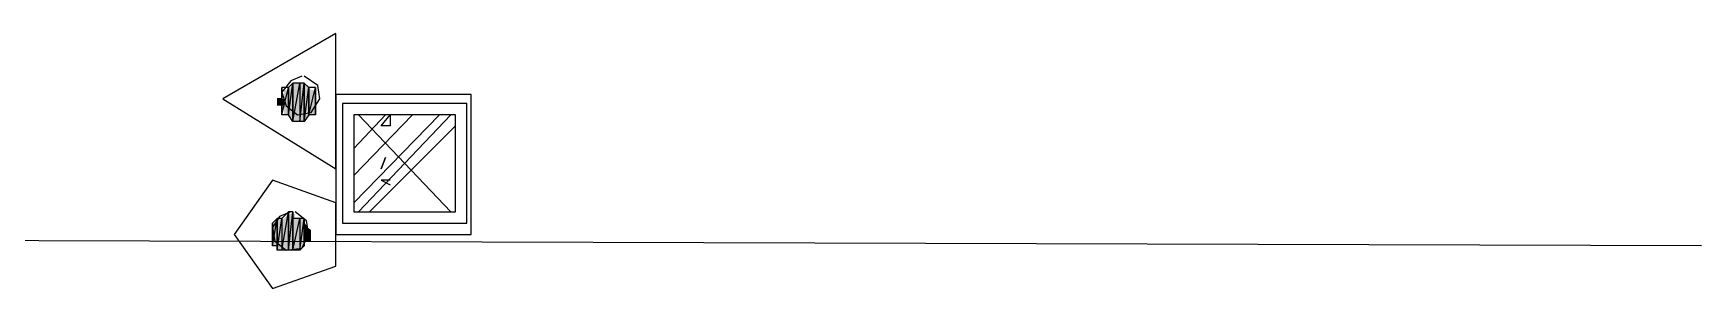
# Model space of a CAD drawing. Header units: millimetres. Extents: x 5 to 415, y 48 to 251.
# Drawn here: x 312.46 to 325.49, y 164.43 to 166.42 of the extents above; entities that cross this region are included whole.
import ezdxf

# ---------------------------------------------------------------- set-up
doc = ezdxf.new("R2010")
doc.units = ezdxf.units.MM
doc.layers.add('H', color=7, linetype='Continuous')
doc.layers.add('P', color=7, linetype='Continuous')

msp = doc.modelspace()

# ---------------------------------------------------------------- hatches: boundary and pattern name
at = {"layer": 'H', "linetype": 'Continuous'}
for points in [[(314.413, 165.788), (314.413, 165.982), (314.448, 165.982), (314.448, 165.788), (314.413, 165.788)], [(314.501, 165.735), (314.448, 165.788), (314.448, 165.982), (314.501, 166.035), (314.501, 165.735)], [(314.501, 165.735), (314.501, 166.035), (314.537, 166.035), (314.537, 165.735), (314.501, 165.735)], [(314.537, 165.735), (314.537, 166.035), (314.572, 166.035), (314.572, 165.735), (314.537, 165.735)], [(314.572, 165.735), (314.572, 166.035), (314.625, 165.982), (314.625, 165.788), (314.572, 165.735)], [(314.625, 165.788), (314.625, 165.982), (314.66, 165.982), (314.66, 165.788), (314.625, 165.788)], [(314.36, 165.858), (314.36, 165.911), (314.413, 165.911), (314.413, 165.858), (314.36, 165.858)], [(314.325, 164.765), (314.325, 164.924), (314.36, 164.977), (314.36, 164.765), (314.325, 164.765)], [(314.36, 164.73), (314.36, 164.977), (314.413, 164.977), (314.413, 164.73), (314.36, 164.73)], [(314.413, 164.73), (314.413, 164.977), (314.448, 165.012), (314.448, 164.73), (314.413, 164.73)], [(314.448, 164.73), (314.448, 165.012), (314.501, 165.012), (314.501, 164.73), (314.448, 164.73)], [(314.501, 164.73), (314.501, 164.977), (314.537, 164.977), (314.537, 164.73), (314.501, 164.73)], [(314.537, 164.73), (314.537, 164.977), (314.572, 164.977), (314.572, 164.765), (314.537, 164.73)], [(314.572, 164.8), (314.572, 164.924), (314.625, 164.888), (314.625, 164.8), (314.572, 164.8)]]:
    msp.add_hatch(color=256, dxfattribs=at).paths.add_polyline_path(points)

# ---------------------------------------------------------------- linework, layer by layer
at = {"layer": 'P'}
for points in [[(314.819, 166.423), (313.937, 165.911)], [(314.819, 165.365), (314.819, 166.423)], [(314.554, 166.088), (314.466, 166.053)], [(314.678, 166.017), (314.572, 166.088)], [(314.466, 166.053), (314.396, 165.964)], [(314.396, 165.823), (314.396, 166)], [(314.396, 166), (314.396, 165.947)], [(314.396, 165.823), (314.396, 166)], [(314.396, 166), (314.396, 165.788)], [(314.396, 166), (314.396, 165.788)], [(314.396, 165.788), (314.448, 166)], [(314.448, 166), (314.396, 166)], [(314.396, 165.788), (314.448, 166)], [(314.396, 165.964), (314.431, 165.858)], [(314.396, 165.911), (314.396, 165.947)], [(314.396, 165.947), (314.396, 165.911)], [(314.396, 165.876), (314.396, 165.947)], [(314.396, 165.947), (314.396, 165.823)], [(314.396, 165.947), (314.396, 165.823)], [(314.448, 165.788), (314.484, 166.035)], [(314.484, 166.035), (314.448, 166)], [(314.448, 165.788), (314.484, 166.035)], [(314.448, 166), (314.448, 165.788)], [(314.448, 166), (314.448, 165.788)], [(314.448, 165.788), (314.448, 166)], [(314.448, 166), (314.448, 166)], [(314.448, 165.788), (314.448, 166)], [(314.448, 166), (314.448, 166)], [(314.448, 166), (314.448, 165.788)], [(314.448, 166), (314.448, 165.788)], [(314.484, 166.035), (314.484, 165.735)], [(314.484, 166.035), (314.484, 165.735)], [(314.484, 165.735), (314.484, 166.035)], [(314.484, 166.035), (314.484, 166.035)], [(314.484, 165.735), (314.484, 166.035)], [(314.484, 166.035), (314.484, 166.035)], [(314.484, 166.035), (314.484, 165.735)], [(314.484, 166.035), (314.484, 165.735)], [(314.484, 165.735), (314.537, 166.035)], [(314.537, 166.035), (314.484, 166.035)], [(314.484, 165.735), (314.537, 166.035)], [(314.537, 166.035), (314.537, 165.735)], [(314.537, 166.035), (314.537, 165.735)], [(314.537, 165.735), (314.572, 166.035)], [(314.572, 166.035), (314.537, 166.035)], [(314.537, 165.735), (314.572, 166.035)], [(314.572, 166.035), (314.572, 165.735)], [(314.572, 166.035), (314.572, 165.735)], [(314.572, 165.735), (314.572, 166.035)], [(314.572, 166.035), (314.572, 166.035)], [(314.572, 165.735), (314.572, 166.035)], [(314.572, 166.035), (314.572, 166.035)], [(314.572, 166.035), (314.572, 165.735)], [(314.572, 166.035), (314.572, 165.735)], [(314.607, 166), (314.572, 166.035)], [(314.572, 165.735), (314.607, 166)], [(314.572, 165.735), (314.607, 166)], [(314.607, 166), (314.607, 165.788)], [(314.607, 166), (314.607, 165.788)], [(314.607, 165.788), (314.607, 166)], [(314.607, 166), (314.607, 166)], [(314.607, 165.788), (314.607, 166)], [(314.607, 166), (314.607, 166)], [(314.607, 166), (314.607, 165.788)], [(314.607, 166), (314.607, 165.788)], [(314.607, 165.788), (314.66, 166)], [(314.66, 166), (314.607, 166)], [(314.607, 165.788), (314.66, 166)], [(314.66, 166), (314.66, 165.788)], [(314.66, 166), (314.66, 165.788)], [(314.66, 165.947), (314.66, 166)], [(314.66, 165.788), (314.66, 165.947)], [(314.66, 165.788), (314.66, 165.947)], [(314.66, 165.947), (314.66, 165.823)], [(314.66, 165.947), (314.66, 165.823)], [(314.66, 165.911), (314.66, 165.947)], [(314.695, 165.911), (314.678, 166.017)], [(314.819, 165.947), (314.819, 164.853)], [(315.877, 165.947), (314.819, 165.947)], [(315.877, 164.853), (315.877, 165.947)], [(313.937, 165.911), (314.819, 165.365)], [(314.36, 165.911), (314.396, 165.911)], [(314.396, 165.911), (314.36, 165.911)], [(314.36, 165.876), (314.396, 165.876)], [(314.396, 165.876), (314.36, 165.876)], [(314.396, 165.823), (314.396, 165.876)], [(314.396, 165.788), (314.396, 165.823)], [(314.431, 165.858), (314.519, 165.788)], [(314.519, 165.788), (314.625, 165.806)], [(314.625, 165.806), (314.695, 165.911)], [(314.66, 165.823), (314.66, 165.911)], [(314.66, 165.823), (314.66, 165.911)], [(314.66, 165.911), (314.66, 165.876)], [(314.66, 165.911), (314.66, 165.911)], [(314.66, 165.911), (314.66, 165.911)], [(314.66, 165.876), (314.66, 165.911)], [(314.66, 165.911), (314.66, 165.876)], [(314.66, 165.876), (314.66, 165.823)], [(314.66, 165.823), (314.66, 165.788)], [(314.872, 165.876), (314.872, 164.941)], [(315.842, 165.876), (314.872, 165.876)], [(315.842, 164.941), (315.842, 165.876)], [(314.448, 165.788), (314.396, 165.788)], [(314.484, 165.735), (314.448, 165.788)], [(314.537, 165.735), (314.484, 165.735)], [(314.572, 165.735), (314.537, 165.735)], [(314.607, 165.788), (314.572, 165.735)], [(314.66, 165.788), (314.607, 165.788)], [(314.96, 165.523), (315.207, 165.788)], [(314.96, 165.312), (315.419, 165.788)], [(314.96, 165.1), (315.63, 165.788)], [(314.96, 165.788), (314.96, 165.029)], [(315.754, 165.788), (314.96, 165.788)], [(315.718, 165.029), (314.995, 165.788)], [(314.995, 165.029), (315.718, 165.788)], [(315.083, 165.029), (315.754, 165.7)], [(315.172, 165.7), (315.242, 165.788)], [(315.242, 165.7), (315.172, 165.7)], [(315.242, 165.788), (315.242, 165.7)], [(315.754, 165.029), (315.754, 165.788)], [(315.207, 165.453), (315.172, 165.365)], [(315.172, 165.365), (315.207, 165.453)], [(314.325, 165.276), (314.025, 164.853)], [(314.819, 165.1), (314.325, 165.276)], [(315.242, 165.276), (315.172, 165.276)], [(315.172, 165.276), (315.242, 165.241)], [(314.466, 165.029), (314.378, 164.994)], [(314.396, 164.73), (314.448, 165.029)], [(314.448, 165.029), (314.396, 164.977)], [(314.396, 164.73), (314.448, 165.029)], [(314.448, 165.029), (314.448, 164.73)], [(314.448, 165.029), (314.448, 164.73)], [(314.448, 164.73), (314.448, 165.029)], [(314.448, 165.029), (314.448, 165.029)], [(314.448, 164.73), (314.448, 165.029)], [(314.448, 165.029), (314.448, 165.029)], [(314.448, 165.029), (314.448, 164.73)], [(314.448, 165.029), (314.448, 164.73)], [(314.448, 164.73), (314.484, 165.029)], [(314.484, 165.029), (314.448, 165.029)], [(314.448, 164.73), (314.484, 165.029)], [(314.484, 165.029), (314.484, 164.73)], [(314.484, 164.73), (314.484, 165.029)], [(314.484, 165.029), (314.484, 164.977)], [(314.59, 164.959), (314.501, 165.029)], [(314.819, 164.606), (314.819, 165.1)], [(314.96, 165.029), (315.754, 165.029)], [(325.49, 164.765), (283.916, 164.888)], [(314.378, 164.994), (314.325, 164.906)], [(314.325, 164.765), (314.36, 164.977)], [(314.36, 164.977), (314.325, 164.941)], [(314.325, 164.765), (314.36, 164.977)], [(314.325, 164.941), (314.325, 164.818)], [(314.325, 164.818), (314.325, 164.941)], [(314.325, 164.941), (314.325, 164.818)], [(314.325, 164.888), (314.325, 164.941)], [(314.325, 164.941), (314.325, 164.818)], [(314.325, 164.818), (314.325, 164.941)], [(314.325, 164.941), (314.325, 164.941)], [(314.325, 164.818), (314.325, 164.941)], [(314.325, 164.941), (314.325, 164.765)], [(314.325, 164.941), (314.325, 164.765)], [(314.325, 164.906), (314.343, 164.8)], [(314.325, 164.888), (314.325, 164.888)], [(314.325, 164.888), (314.325, 164.888)], [(314.325, 164.818), (314.325, 164.888)], [(314.36, 164.977), (314.36, 164.765)], [(314.36, 164.977), (314.36, 164.765)], [(314.36, 164.73), (314.36, 164.977)], [(314.36, 164.765), (314.36, 164.977)], [(314.36, 164.977), (314.36, 164.977)], [(314.36, 164.977), (314.36, 164.765)], [(314.36, 164.977), (314.36, 164.73)], [(314.36, 164.73), (314.396, 164.977)], [(314.396, 164.977), (314.36, 164.977)], [(314.36, 164.73), (314.396, 164.977)], [(314.396, 164.977), (314.396, 164.73)], [(314.396, 164.977), (314.396, 164.73)], [(314.484, 164.977), (314.484, 164.73)], [(314.484, 164.73), (314.484, 164.977)], [(314.484, 164.977), (314.484, 164.73)], [(314.484, 164.977), (314.484, 164.73)], [(314.484, 164.73), (314.537, 164.977)], [(314.537, 164.977), (314.484, 164.977)], [(314.484, 164.73), (314.537, 164.977)], [(314.537, 164.977), (314.537, 164.73)], [(314.537, 164.977), (314.537, 164.73)], [(314.537, 164.73), (314.572, 164.977)], [(314.572, 164.977), (314.537, 164.977)], [(314.537, 164.73), (314.572, 164.977)], [(314.572, 164.977), (314.572, 164.765)], [(314.572, 164.765), (314.572, 164.977)], [(314.572, 164.977), (314.572, 164.941)], [(314.572, 164.941), (314.572, 164.765)], [(314.572, 164.765), (314.572, 164.941)], [(314.572, 164.941), (314.572, 164.765)], [(314.572, 164.941), (314.572, 164.765)], [(314.572, 164.765), (314.572, 164.941)], [(314.572, 164.941), (314.572, 164.941)], [(314.572, 164.765), (314.572, 164.941)], [(314.572, 164.941), (314.572, 164.818)], [(314.572, 164.941), (314.572, 164.818)], [(314.607, 164.888), (314.572, 164.941)], [(314.572, 164.818), (314.607, 164.888)], [(314.572, 164.818), (314.607, 164.888)], [(314.607, 164.853), (314.59, 164.959)], [(314.607, 164.888), (314.607, 164.818)], [(314.607, 164.888), (314.607, 164.818)], [(314.607, 164.853), (314.607, 164.888)], [(314.607, 164.818), (314.607, 164.888)], [(314.607, 164.888), (314.607, 164.888)], [(314.607, 164.888), (314.607, 164.818)], [(314.872, 164.941), (315.842, 164.941)], [(314.025, 164.853), (314.325, 164.43)], [(314.325, 164.853), (314.325, 164.818)], [(314.325, 164.818), (314.325, 164.853)], [(314.325, 164.765), (314.325, 164.818)], [(314.36, 164.765), (314.325, 164.765)], [(314.343, 164.8), (314.431, 164.73)], [(314.36, 164.765), (314.36, 164.73)], [(314.572, 164.765), (314.537, 164.73)], [(314.554, 164.747), (314.607, 164.853)], [(314.572, 164.818), (314.572, 164.765)], [(314.607, 164.818), (314.572, 164.818)], [(314.607, 164.818), (314.607, 164.853)], [(314.819, 164.853), (315.877, 164.853)], [(314.396, 164.73), (314.36, 164.73)], [(314.448, 164.73), (314.396, 164.73)], [(314.431, 164.73), (314.554, 164.747)], [(314.484, 164.73), (314.448, 164.73)], [(314.537, 164.73), (314.484, 164.73)], [(314.325, 164.43), (314.819, 164.606)]]:
    msp.add_lwpolyline(points, dxfattribs=at)

doc.saveas('drawing.dxf')
